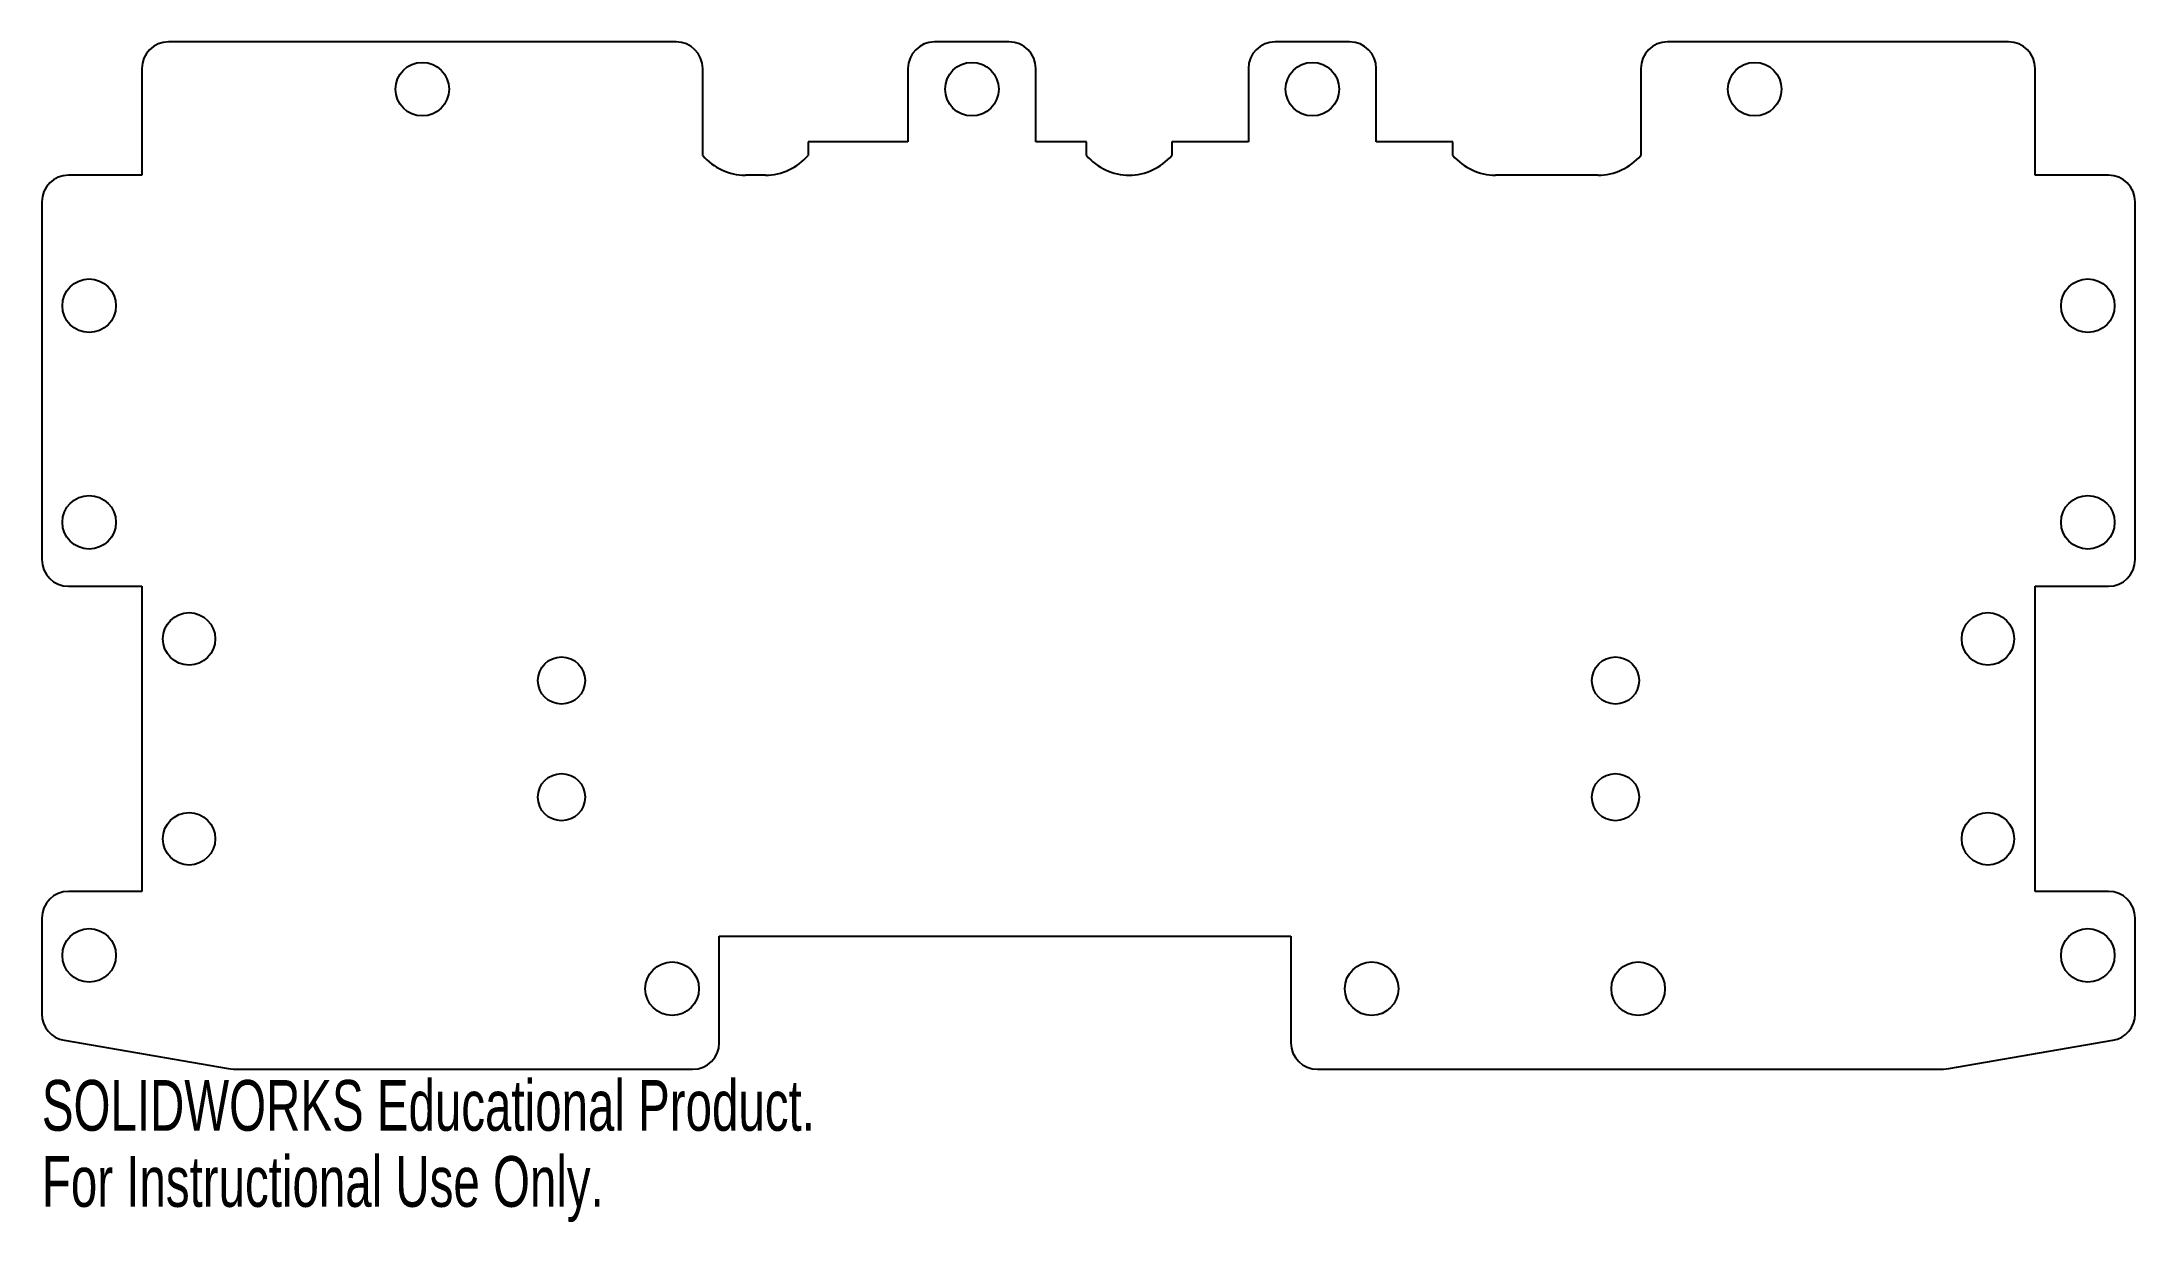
# Model space of a CAD drawing. Header units: inches. Extents: x -3.93 to 3.93, y -1.81 to 2.62.
import ezdxf

# ---------------------------------------------------------------- set-up
doc = ezdxf.new("R2010")
doc.units = ezdxf.units.IN
doc.header["$MEASUREMENT"] = 0
doc.styles.add('SLDTEXTSTYLE0', font='TXT', dxfattribs={"width": 0.7})

msp = doc.modelspace()

# ---------------------------------------------------------------- linework, layer by layer
at = {"color": 7, "linetype": 'Continuous', "lineweight": 25}
for p, q in [((-1.5475, 2.615), (-3.4525, 2.615)), ((-0.2975, 2.615), (-0.5775, 2.615)), ((0.98, 2.615), (0.7, 2.615)), ((3.4525, 2.615), (2.1725, 2.615)), ((-3.5525, 2.515), (-3.5525, 2.115)), ((-1.4475, 2.189), (-1.4475, 2.515)), ((-0.6775, 2.515), (-0.6775, 2.24)), ((-0.1975, 2.24), (-0.1975, 2.515)), ((0.6, 2.515), (0.6, 2.24)), ((1.08, 2.24), (1.08, 2.515)), ((2.0725, 2.515), (2.0725, 2.189)), ((3.5525, 2.115), (3.5525, 2.515)), ((-1.0525, 2.24), (-1.0525, 2.189)), ((-0.6775, 2.24), (-1.0525, 2.24)), ((-0.0075, 2.24), (-0.1975, 2.24)), ((-0.0075, 2.189), (-0.0075, 2.24)), ((0.3125, 2.24), (0.3125, 2.189)), ((0.6, 2.24), (0.3125, 2.24)), ((1.3675, 2.24), (1.08, 2.24)), ((1.3675, 2.189), (1.3675, 2.24)), ((-3.5525, 2.115), (-3.8275, 2.115)), ((-1.2125, 2.115), (-1.2875, 2.115)), ((1.9125, 2.115), (1.5275, 2.115)), ((3.8275, 2.115), (3.5525, 2.115)), ((-3.9275, 2.015), (-3.9275, 0.6725)), ((3.9275, 0.6725), (3.9275, 2.015)), ((-3.8275, 0.5725), (-3.5525, 0.5725)), ((-3.5525, 0.5725), (-3.5525, -0.5725)), ((3.5525, 0.5725), (3.8275, 0.5725)), ((3.5525, -0.5725), (3.5525, 0.5725)), ((-3.5525, -0.5725), (-3.8275, -0.5725)), ((3.8275, -0.5725), (3.5525, -0.5725)), ((-3.9275, -0.6725), (-3.9275, -1.0323)), ((3.9275, -1.0323), (3.9275, -0.6725)), ((-1.3855, -0.74), (0.7595, -0.74)), ((-1.3855, -1.14), (-1.3855, -0.74)), ((0.7595, -0.74), (0.7595, -1.14)), ((-3.8444, -1.1308), (-3.2281, -1.2365)), ((3.2281, -1.2365), (3.8444, -1.1308)), ((-3.1875, -1.24), (-1.4855, -1.24)), ((0.8595, -1.24), (3.1875, -1.24))]:
    msp.add_line(p, q, dxfattribs=at)
for centre, radius in [((-2.5, 2.4375), 0.1005), ((-0.4375, 2.4375), 0.1005), ((0.84, 2.4375), 0.1005), ((2.5, 2.4375), 0.1005), ((-3.75, 1.625), 0.1005), ((3.75, 1.625), 0.1005), ((-3.75, 0.8125), 0.1005), ((3.75, 0.8125), 0.1005), ((-3.375, 0.375), 0.0984), ((3.375, 0.375), 0.0984), ((-1.9775, 0.2188), 0.0885), ((1.9775, 0.2188), 0.0885), ((-1.9775, -0.2188), 0.0885), ((1.9775, -0.2188), 0.0885), ((-3.375, -0.375), 0.0984), ((3.375, -0.375), 0.0984), ((-3.75, -0.8125), 0.1005), ((3.75, -0.8125), 0.1005), ((-1.5625, -0.9375), 0.1005), ((1.0625, -0.9375), 0.1005), ((2.0625, -0.9375), 0.1005)]:
    msp.add_circle(centre, radius, dxfattribs=at)
for centre, radius, start, end in [((-3.4525, 2.515), 0.1, 90, 180), ((-1.5475, 2.515), 0.1, 0, 90), ((-0.5775, 2.515), 0.1, 90, 180), ((-0.2975, 2.515), 0.1, 0, 90), ((0.7, 2.515), 0.1, 90, 180), ((0.98, 2.515), 0.1, 0, 90), ((2.1725, 2.515), 0.1, 90, 180), ((3.4525, 2.515), 0.1, 0, 90), ((-1.2875, 2.325), 0.21, 220.36759, 270), ((-1.2125, 2.325), 0.21, 270, 319.63241), ((0.1525, 2.325), 0.21, 220.36759, 319.63241), ((1.5275, 2.325), 0.21, 220.36759, 270), ((1.9125, 2.325), 0.21, 270, 319.63241), ((-3.8275, 2.015), 0.1, 90, 180), ((3.8275, 2.015), 0.1, 0, 90), ((-3.8275, 0.6725), 0.1, 180, 270), ((3.8275, 0.6725), 0.1, 270, 0), ((-3.8275, -0.6725), 0.1, 90, 180), ((3.8275, -0.6725), 0.1, 0, 90), ((-3.8275, -1.0323), 0.1, 180, 260.26649), ((3.8275, -1.0323), 0.1, 279.73351, 0), ((-1.4855, -1.14), 0.1, 270, 0), ((0.8595, -1.14), 0.1, 180, 270), ((-3.1875, -1), 0.24, 260.26649, 270), ((3.1875, -1), 0.24, 270, 279.73351)]:
    msp.add_arc(centre, radius, start, end, dxfattribs=at)

# ---------------------------------------------------------------- texts
at = {"color": 7, "linetype": 'Continuous', "char_height": 0.1903, "attachment_point": 1, "style": 'SLDTEXTSTYLE0'}
for s, insert in [('SOLIDWORKS Educational Product.', (-3.9275, -1.2801)), ('For Instructional Use Only.', (-3.9275, -1.5656))]:
    msp.add_mtext(s, dxfattribs=dict(at, insert=insert))

doc.saveas('drawing.dxf')
